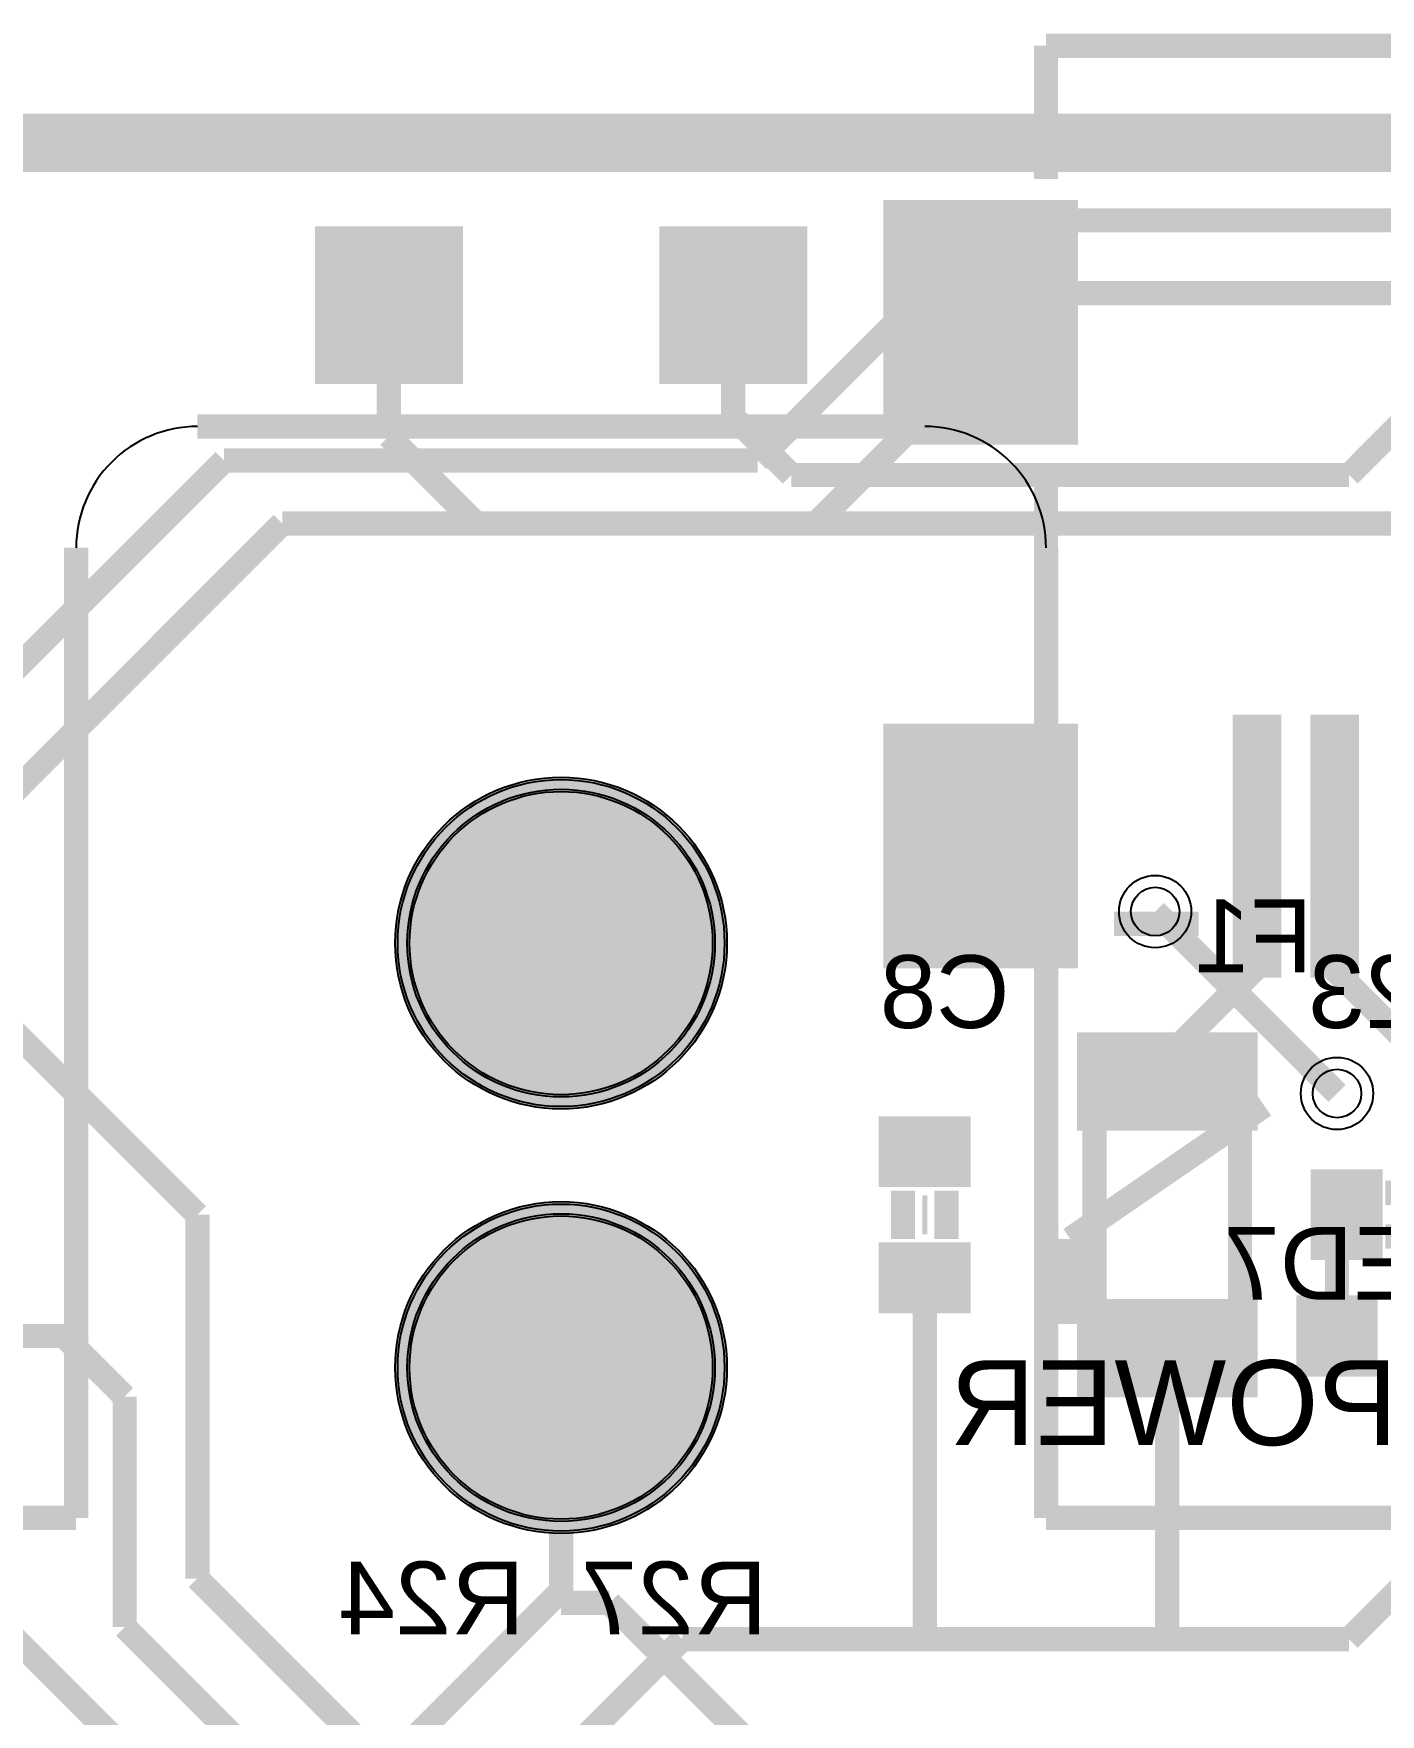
# Model space of a CAD drawing. Extents: x -38954 to -35245, y 27171 to 29112.
# Drawn here: x -38118 to -37562, y 28419 to 29112 of the extents above; entities that cross this region are included whole.
import ezdxf

# ---------------------------------------------------------------- set-up
doc = ezdxf.new("R2010")
doc.units = 9
for name, color, linetype, true_color in [('BoardOutline', 7, 'Continuous', 0xff00ff), ('BottomLayer', 7, 'Continuous', 0x0000ff), ('BottomPasterLayer', 7, 'Continuous', 0x800000), ('BottomSilkLayer', 7, 'Continuous', 0x808000), ('BottomSolderLayer', 7, 'Continuous', 0xaa00ff), ('Document', 7, 'Continuous', 0xffffff), ('Hole', 7, 'Continuous', 0x000000), ('Multi-Layer', 7, 'Continuous', 0xc0c0c0), ('TopLayer', 7, 'Continuous', 0xff0000), ('TopSilkLayer', 7, 'Continuous', 0xffff00), ('TopSolderLayer', 7, 'Continuous', 0x800080)]:
    doc.layers.add(name, color=color, linetype=linetype, true_color=true_color)
doc.styles.get("Standard").update_dxf_attribs({"font": 'arial.ttf'})

msp = doc.modelspace()

# ---------------------------------------------------------------- hatches: boundary and pattern name
at = {"layer": 'BottomLayer'}
for points in [[(-37766.36, 29042.19), (-37766.36, 28943.79), (-37687.66, 28943.79), (-37687.66, 29042.19)], [(-37941.45, 29031.5), (-38000.55, 29031.5), (-38000.55, 28968.5), (-37941.45, 28968.5)], [(-37799.45, 29031.5), (-37858.55, 29031.5), (-37858.55, 28968.5), (-37799.45, 28968.5)], [(-37766.36, 28826.19), (-37766.36, 28727.79), (-37687.66, 28727.79), (-37687.66, 28826.19)], [(-37622.86, 28826.19), (-37622.86, 28727.79), (-37603.16, 28727.79), (-37603.16, 28826.19)], [(-37590.86, 28826.19), (-37590.86, 28727.79), (-37571.16, 28727.79), (-37571.16, 28826.19)], [(-37685.46, 28699.69), (-37685.46, 28660.29), (-37614.56, 28660.29), (-37614.56, 28699.69)], [(-37767.71, 28664.79), (-37767.71, 28637.19), (-37732.31, 28637.19), (-37732.31, 28664.79)], [(-37562.21, 28642.7), (-37589.81, 28642.7), (-37589.81, 28607.3), (-37562.21, 28607.3)], [(-37767.71, 28612.79), (-37767.71, 28585.19), (-37732.31, 28585.19), (-37732.31, 28612.79)], [(-37685.46, 28589.69), (-37685.46, 28550.29), (-37614.56, 28550.29), (-37614.56, 28589.69)], [(-37595.76, 28590.74), (-37595.76, 28559.24), (-37564.26, 28559.24), (-37564.26, 28590.74)]]:
    msp.add_hatch(color=256, dxfattribs=at).paths.add_polyline_path(points)
at = {"layer": 'BottomPasterLayer'}
for points in [[(-37766.36, 29042.19), (-37766.36, 28943.79), (-37687.66, 28943.79), (-37687.66, 29042.19)], [(-37941.45, 29031.5), (-38000.55, 29031.5), (-38000.55, 28968.5), (-37941.45, 28968.5)], [(-37799.45, 29031.5), (-37858.55, 29031.5), (-37858.55, 28968.5), (-37799.45, 28968.5)], [(-37766.36, 28826.19), (-37766.36, 28727.79), (-37687.66, 28727.79), (-37687.66, 28826.19)], [(-37622.86, 28826.19), (-37622.86, 28727.79), (-37603.16, 28727.79), (-37603.16, 28826.19)], [(-37590.86, 28826.19), (-37590.86, 28727.79), (-37571.16, 28727.79), (-37571.16, 28826.19)], [(-37685.46, 28699.69), (-37685.46, 28660.29), (-37614.56, 28660.29), (-37614.56, 28699.69)], [(-37767.71, 28664.79), (-37767.71, 28637.19), (-37732.31, 28637.19), (-37732.31, 28664.79)], [(-37562.21, 28642.7), (-37589.81, 28642.7), (-37589.81, 28607.3), (-37562.21, 28607.3)], [(-37767.71, 28612.79), (-37767.71, 28585.19), (-37732.31, 28585.19), (-37732.31, 28612.79)], [(-37685.46, 28589.69), (-37685.46, 28550.29), (-37614.56, 28550.29), (-37614.56, 28589.69)], [(-37595.76, 28590.74), (-37595.76, 28559.24), (-37564.26, 28559.24), (-37564.26, 28590.74)]]:
    msp.add_hatch(color=256, dxfattribs=at).paths.add_polyline_path(points)
at = {"layer": 'BottomSolderLayer'}
for points in [[(-37767.16, 29043.44), (-37767.16, 28942.54), (-37686.86, 28942.54), (-37686.86, 29043.44)], [(-37940.45, 29032.5), (-38001.55, 29032.5), (-38001.55, 28967.5), (-37940.45, 28967.5)], [(-37798.45, 29032.5), (-37859.55, 29032.5), (-37859.55, 28967.5), (-37798.45, 28967.5)], [(-37623.06, 28831.18), (-37623.06, 28722.8), (-37602.96, 28722.8), (-37602.96, 28831.18)], [(-37591.06, 28831.18), (-37591.06, 28722.8), (-37570.96, 28722.8), (-37570.96, 28831.18)], [(-37767.16, 28827.44), (-37767.16, 28726.54), (-37686.86, 28726.54), (-37686.86, 28827.44)], [(-37968.4, 28737, 1), (-37831.6, 28737, 1)], [(-37687.26, 28700.25), (-37687.26, 28659.73), (-37612.76, 28659.73), (-37612.76, 28700.25)], [(-37768.99, 28665.57), (-37768.99, 28636.41), (-37731.03, 28636.41), (-37731.03, 28665.57)], [(-37561.21, 28643.7), (-37590.81, 28643.7), (-37590.81, 28606.3), (-37561.21, 28606.3)], [(-37968.4, 28562, 1), (-37831.6, 28562, 1)], [(-37768.99, 28613.57), (-37768.99, 28584.41), (-37731.03, 28584.41), (-37731.03, 28613.57)], [(-37687.26, 28590.25), (-37687.26, 28549.73), (-37612.76, 28549.73), (-37612.76, 28590.25)], [(-37596.76, 28591.74), (-37596.76, 28558.24), (-37563.26, 28558.24), (-37563.26, 28591.74)]]:
    msp.add_hatch(color=256, dxfattribs=at).paths.add_polyline_path(points)
at = {"layer": 'Multi-Layer'}
for points in [[(-37967.4, 28737, 1), (-37832.6, 28737, 1)], [(-37967.4, 28562, 1), (-37832.6, 28562, 1)]]:
    msp.add_hatch(color=256, dxfattribs=at).paths.add_polyline_path(points)
at = {"layer": 'TopSilkLayer'}
msp.add_hatch(color=256, dxfattribs=at).paths.add_polyline_path([(-38950, 29075), (-35250, 29075), (-35250, 29055), (-38950, 29055), (-38950, 29075)])
at = {"layer": 'TopSolderLayer'}
for points in [[(-37968.4, 28737, 1), (-37831.6, 28737, 1)], [(-37968.4, 28562, 1), (-37831.6, 28562, 1)]]:
    msp.add_hatch(color=256, dxfattribs=at).paths.add_polyline_path(points)

# ---------------------------------------------------------------- linework, layer by layer
at = {"layer": 'BoardOutline', "const_width": 8}
msp.add_lwpolyline([(-38929, 29075), (-35271, 29075)], dxfattribs=at)
at = {"layer": 'BottomLayer', "const_width": 10}
for points in [[(-37971, 29000), (-37971, 28946)], [(-37829, 29000), (-37829, 28954)], [(-37575, 28930), (-37540, 28965)], [(-37805, 28930), (-37829, 28954)], [(-37971, 28946), (-37935, 28910)], [(-37805, 28930), (-37575, 28930)], [(-37515, 28910), (-37935, 28910)], [(-37613, 28777), (-37613, 28727)], [(-37581, 28777), (-37581, 28726)], [(-37613, 28727), (-37650, 28690)], [(-37581, 28726), (-37535, 28680)], [(-37650, 28680), (-37650, 28690)], [(-38300, 28625), (-38000, 28325)], [(-37580, 28621), (-37576, 28625)], [(-37580, 28575), (-37580, 28621)], [(-37750, 28599), (-37750, 28450)], [(-37575, 28450), (-37450, 28575)], [(-37650, 28570), (-37650, 28450)], [(-37900, 28470), (-37900, 28562)], [(-37976, 28394), (-37900, 28470)], [(-37850, 28450), (-37900, 28400)], [(-37750, 28450), (-37850, 28450)], [(-37750, 28450), (-37650, 28450)], [(-37650, 28450), (-37575, 28450)]]:
    msp.add_lwpolyline(points, dxfattribs=at)
at = {"layer": 'BottomSilkLayer'}
for points, const_width in [([(-37700.01, 28925.99), (-37700.01, 28843.99)], 10), ([(-37672.01, 28744.99), (-37637.01, 28744.99)], 10), ([(-37680.01, 28649.99), (-37680.01, 28599.99)], 10), ([(-37620.01, 28599.99), (-37620.01, 28649.99)], 10), ([(-37751.01, 28624.99), (-37749.01, 28624.99)], 16)]:
    msp.add_lwpolyline(points, dxfattribs=dict(at, const_width=const_width))
at = {"layer": 'BottomSolderLayer'}
for centre, radius in [((-37900, 28737), 68.4), ((-37900, 28737), 63.43), ((-37900, 28562), 68.4), ((-37900, 28562), 63.43)]:
    msp.add_circle(centre, radius, dxfattribs=at)
at = {"layer": 'Document', "const_width": 10}
for points in [[(-37700.01, 29106.99), (-37400.01, 29106.99)], [(-37700.01, 29106.99), (-37700.01, 29051.99)], [(-37680.01, 28683.99), (-37680.01, 28565.99)], [(-37620.01, 28683.99), (-37680.01, 28683.99)], [(-37620.01, 28565.99), (-37620.01, 28683.99)], [(-37610.01, 28669.99), (-37690.01, 28614.99)], [(-37759.01, 28634.99), (-37759.01, 28614.99)], [(-37741.01, 28614.99), (-37741.01, 28634.99)], [(-37540.01, 28634), (-37560.01, 28634)], [(-37560.01, 28616), (-37540.01, 28616)], [(-37690.01, 28614.99), (-37690.01, 28579.99)], [(-37680.01, 28565.99), (-37620.01, 28565.99)]]:
    msp.add_lwpolyline(points, dxfattribs=at)
at = {"layer": 'Hole'}
for centre in [(-37655, 28750), (-37580, 28675)]:
    msp.add_circle(centre, 10, dxfattribs=at)
at = {"layer": 'Multi-Layer'}
for centre, radius in [((-37900, 28737), 67.4), ((-37900, 28737), 62.5), ((-37655, 28750), 14.9), ((-37580, 28675), 14.9), ((-37900, 28562), 67.4), ((-37900, 28562), 62.5)]:
    msp.add_circle(centre, radius, dxfattribs=at)
at = {"layer": 'TopLayer', "const_width": 10}
for points in [[(-37720, 29035), (-37819, 28936)], [(-36155, 29035), (-37720, 29035)], [(-37700, 29005), (-37795, 28910)], [(-37700, 29005), (-37330, 29005)], [(-38039, 28936), (-38169, 28806)], [(-37819, 28936), (-38039, 28936)], [(-38015, 28910), (-38165, 28760)], [(-37795, 28910), (-38015, 28910)], [(-37580, 28675), (-37655, 28750)], [(-38050, 28625), (-38150, 28725)], [(-38050, 28475), (-38050, 28625)], [(-38105, 28575), (-38600, 28575)], [(-38105, 28575), (-38080, 28550)], [(-37900, 28562), (-37900, 28465)], [(-38080, 28550), (-38080, 28455)], [(-37980, 28405), (-38050, 28475)], [(-37900, 28465), (-37880, 28465)], [(-37765, 28350), (-37880, 28465)], [(-38080, 28455), (-38025, 28400)]]:
    msp.add_lwpolyline(points, dxfattribs=at)
at = {"layer": 'TopSilkLayer', "const_width": 10}
for points in [[(-37750, 28950), (-38050, 28950)], [(-38100, 28900), (-38100, 28500)], [(-37700, 28900), (-37700, 28500)], [(-38500, 28500), (-38100, 28500)], [(-37300, 28500), (-37700, 28500)]]:
    msp.add_lwpolyline(points, dxfattribs=at)
at = {"layer": 'TopSilkLayer'}
for centre, start, end in [((-38050, 28900), 90, 180.00011), ((-37750, 28900), 359.99989, 90)]:
    msp.add_arc(centre, 50, start, end, dxfattribs=at)
at = {"layer": 'TopSolderLayer'}
for centre, radius in [((-37900, 28737), 68.4), ((-37900, 28737), 63.43), ((-37900, 28562), 68.4), ((-37900, 28562), 63.43)]:
    msp.add_circle(centre, radius, dxfattribs=at)

# ---------------------------------------------------------------- texts
at = {"layer": 'BottomSilkLayer', "text_generation_flag": 2}
for s, height, p in [('F1', 30, (-37590, 28725)), ('C8', 30, (-37715, 28702)), ('R23', 30, (-37515, 28702)), ('LED7', 30, (-37522, 28590)), ('POWER', 35, (-37555, 28530)), ('R24', 30, (-37915, 28452)), ('R27', 30, (-37815, 28452))]:
    msp.add_text(s, height=height, dxfattribs=at).set_placement(p)

doc.saveas('drawing.dxf')
